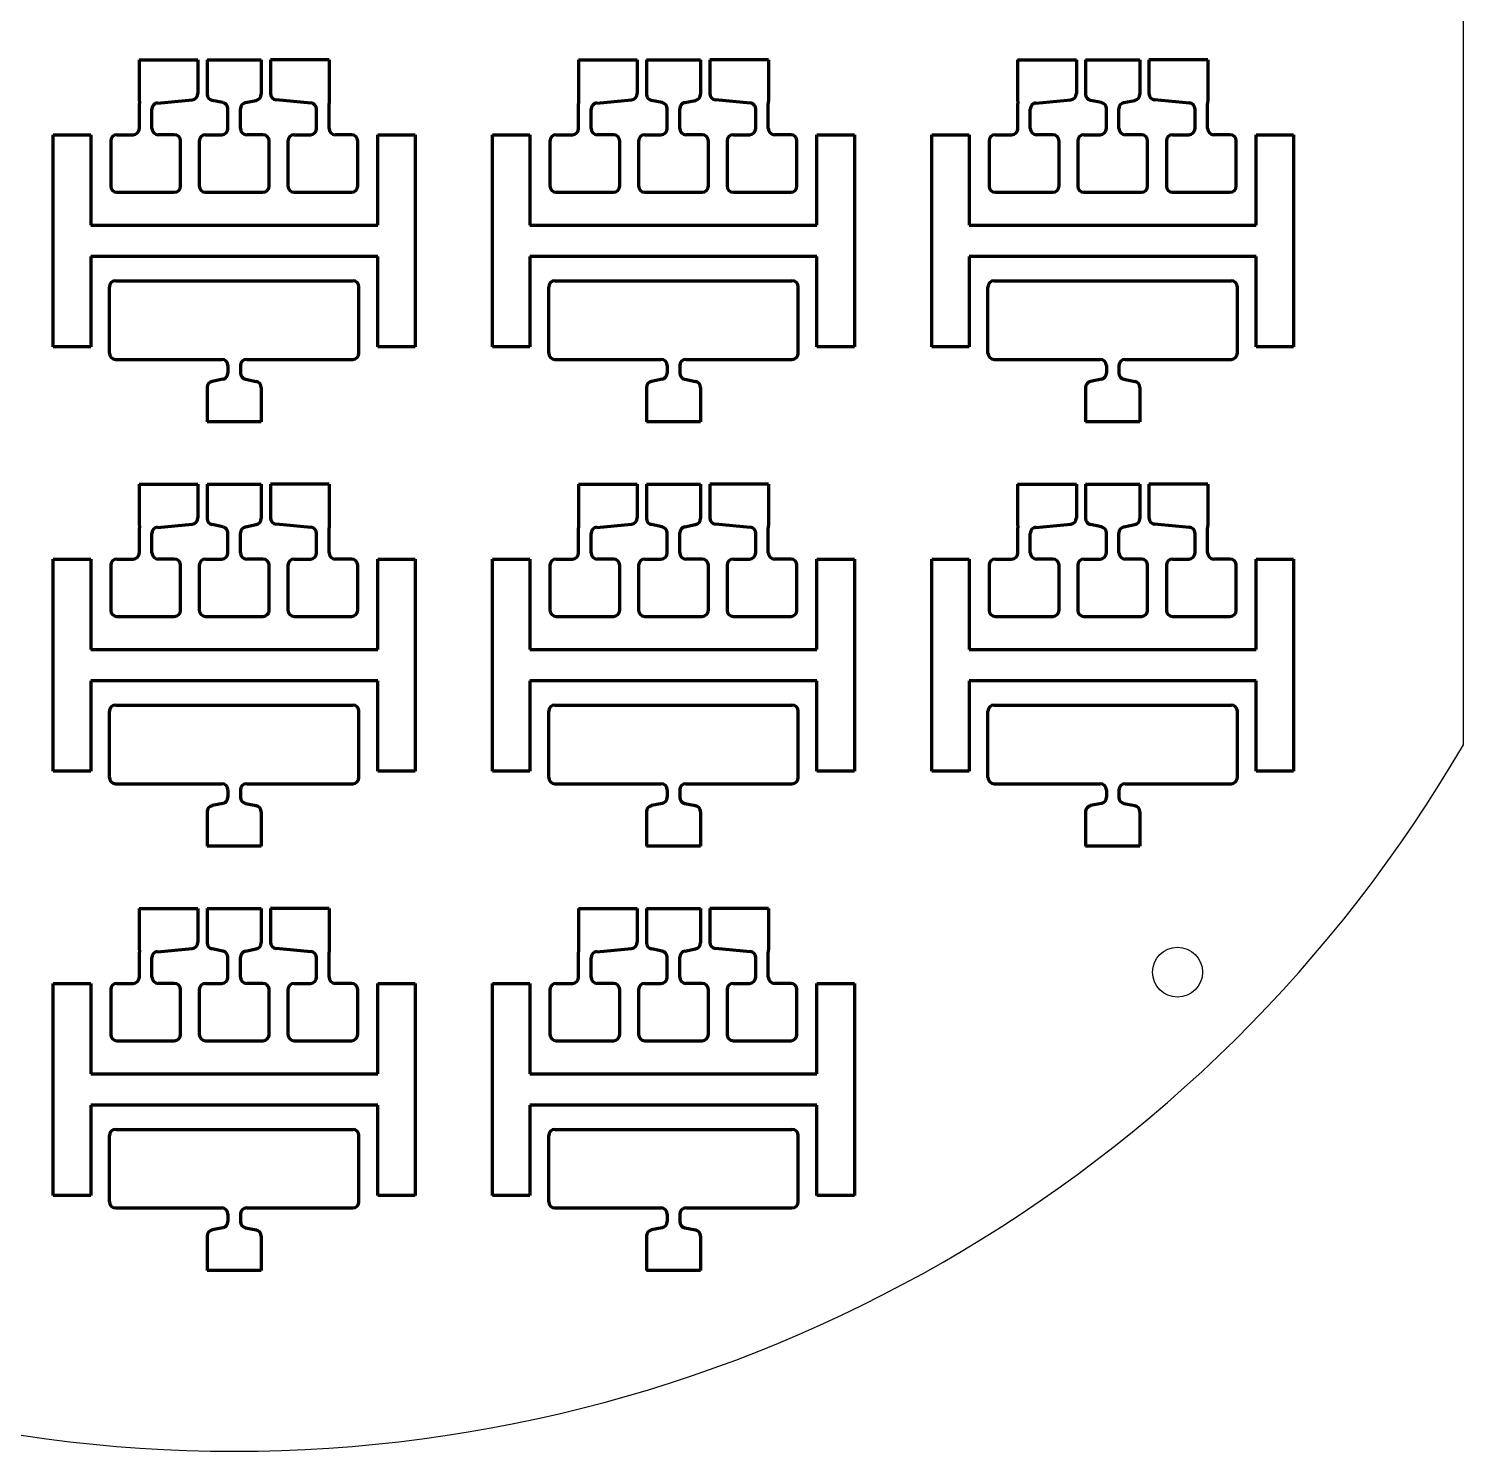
# Model space of a CAD drawing. Header units: millimetres. Extents: x 2372 to 2569, y 1689 to 1917.
# Drawn here: x 2454.5 to 2569.4, y 1689.3 to 1803.3 of the extents above; entities that cross this region are included whole.
import ezdxf

# ---------------------------------------------------------------- set-up
doc = ezdxf.new("R2010")
doc.units = ezdxf.units.MM
doc.layers.add('mask_hole', color=100, linetype='Continuous')
doc.layers.add('mask_outline', color=10, linetype='Continuous')
doc.layers.add('mask_stencil', color=30, linetype='Continuous', lineweight=70)

msp = doc.modelspace()

# ---------------------------------------------------------------- linework, layer by layer
at = {"layer": 'mask_hole'}
msp.add_circle((2546.54, 1727.68), 2, dxfattribs=at)
at = {"layer": 'mask_outline'}
msp.add_line((2569.44, 1860.67), (2569.44, 1745.9), dxfattribs=at)
msp.add_arc((2470.94, 1803.28), 114, 210.2314, 329.7768, dxfattribs=at)
at = {"layer": 'mask_stencil'}
for p, q in [((2463.32, 1800.78), (2468.03, 1800.78)), ((2463.32, 1800.78), (2463.32, 1797.63)), ((2468.03, 1800.78), (2468.03, 1798.08)), ((2468.77, 1800.78), (2473.11, 1800.78)), ((2468.77, 1800.78), (2468.77, 1798.03)), ((2473.11, 1800.78), (2473.11, 1798.03)), ((2478.56, 1800.78), (2473.85, 1800.78)), ((2473.85, 1800.78), (2473.85, 1798.08)), ((2478.56, 1800.78), (2478.56, 1797.63)), ((2498.52, 1800.78), (2503.23, 1800.78)), ((2498.52, 1800.78), (2498.52, 1797.63)), ((2503.23, 1800.78), (2503.23, 1798.08)), ((2503.97, 1800.78), (2508.31, 1800.78)), ((2503.97, 1800.78), (2503.97, 1798.03)), ((2508.31, 1800.78), (2508.31, 1798.03)), ((2513.76, 1800.78), (2509.05, 1800.78)), ((2509.05, 1800.78), (2509.05, 1798.08)), ((2513.76, 1800.78), (2513.76, 1797.63)), ((2533.72, 1800.78), (2538.43, 1800.78)), ((2533.72, 1800.78), (2533.72, 1797.63)), ((2538.43, 1800.78), (2538.43, 1798.08)), ((2539.17, 1800.78), (2543.51, 1800.78)), ((2539.17, 1800.78), (2539.17, 1798.03)), ((2543.51, 1800.78), (2543.51, 1798.03)), ((2548.96, 1800.78), (2544.25, 1800.78)), ((2544.25, 1800.78), (2544.25, 1798.08)), ((2548.96, 1800.78), (2548.96, 1797.63)), ((2463.32, 1797.63), (2463.34, 1797.28)), ((2463.34, 1795.28), (2463.34, 1797.28)), ((2464.79, 1797.32), (2467.58, 1797.58)), ((2470.04, 1797.36), (2469.17, 1797.54)), ((2471.84, 1797.36), (2472.71, 1797.54)), ((2477.09, 1797.32), (2474.3, 1797.58)), ((2478.56, 1797.63), (2478.54, 1797.28)), ((2478.54, 1795.28), (2478.54, 1797.28)), ((2498.52, 1797.63), (2498.54, 1797.28)), ((2498.54, 1795.28), (2498.54, 1797.28)), ((2499.99, 1797.32), (2502.78, 1797.58)), ((2505.24, 1797.36), (2504.37, 1797.54)), ((2507.04, 1797.36), (2507.91, 1797.54)), ((2512.29, 1797.32), (2509.5, 1797.58)), ((2513.76, 1797.63), (2513.74, 1797.28)), ((2513.74, 1795.28), (2513.74, 1797.28)), ((2533.72, 1797.63), (2533.74, 1797.28)), ((2533.74, 1795.28), (2533.74, 1797.28)), ((2535.19, 1797.32), (2537.98, 1797.58)), ((2540.44, 1797.36), (2539.57, 1797.54)), ((2542.24, 1797.36), (2543.11, 1797.54)), ((2547.49, 1797.32), (2544.7, 1797.58)), ((2548.96, 1797.63), (2548.94, 1797.28)), ((2548.94, 1795.28), (2548.94, 1797.28)), ((2464.34, 1795.28), (2464.34, 1796.83)), ((2470.44, 1795.28), (2470.44, 1796.87)), ((2471.44, 1795.28), (2471.44, 1796.87)), ((2477.54, 1795.28), (2477.54, 1796.83)), ((2499.54, 1795.28), (2499.54, 1796.83)), ((2505.64, 1795.28), (2505.64, 1796.87)), ((2506.64, 1795.28), (2506.64, 1796.87)), ((2512.74, 1795.28), (2512.74, 1796.83)), ((2534.74, 1795.28), (2534.74, 1796.83)), ((2540.84, 1795.28), (2540.84, 1796.87)), ((2541.84, 1795.28), (2541.84, 1796.87)), ((2547.94, 1795.28), (2547.94, 1796.83)), ((2456.44, 1794.78), (2459.44, 1794.78)), ((2456.44, 1777.78), (2456.44, 1794.78)), ((2459.44, 1794.78), (2459.44, 1787.53)), ((2461.54, 1794.78), (2462.84, 1794.78)), ((2466.14, 1794.78), (2464.84, 1794.78)), ((2468.64, 1794.78), (2469.94, 1794.78)), ((2473.24, 1794.78), (2471.94, 1794.78)), ((2475.74, 1794.78), (2477.04, 1794.78)), ((2480.34, 1794.78), (2479.04, 1794.78)), ((2482.44, 1787.53), (2482.44, 1794.78)), ((2482.44, 1794.78), (2485.44, 1794.78)), ((2485.44, 1794.78), (2485.44, 1777.78)), ((2491.64, 1794.78), (2494.64, 1794.78)), ((2491.64, 1777.78), (2491.64, 1794.78)), ((2494.64, 1794.78), (2494.64, 1787.53)), ((2496.74, 1794.78), (2498.04, 1794.78)), ((2501.34, 1794.78), (2500.04, 1794.78)), ((2503.84, 1794.78), (2505.14, 1794.78)), ((2508.44, 1794.78), (2507.14, 1794.78)), ((2510.94, 1794.78), (2512.24, 1794.78)), ((2515.54, 1794.78), (2514.24, 1794.78)), ((2517.64, 1787.53), (2517.64, 1794.78)), ((2517.64, 1794.78), (2520.64, 1794.78)), ((2520.64, 1794.78), (2520.64, 1777.78)), ((2526.84, 1794.78), (2529.84, 1794.78)), ((2526.84, 1777.78), (2526.84, 1794.78)), ((2529.84, 1794.78), (2529.84, 1787.53)), ((2531.94, 1794.78), (2533.24, 1794.78)), ((2536.54, 1794.78), (2535.24, 1794.78)), ((2539.04, 1794.78), (2540.34, 1794.78)), ((2543.64, 1794.78), (2542.34, 1794.78)), ((2546.14, 1794.78), (2547.44, 1794.78)), ((2550.74, 1794.78), (2549.44, 1794.78)), ((2552.84, 1787.53), (2552.84, 1794.78)), ((2552.84, 1794.78), (2555.84, 1794.78)), ((2555.84, 1794.78), (2555.84, 1777.78)), ((2461.04, 1794.28), (2461.04, 1790.68)), ((2466.64, 1790.68), (2466.64, 1794.28)), ((2468.14, 1794.28), (2468.14, 1790.68)), ((2473.74, 1790.68), (2473.74, 1794.28)), ((2475.24, 1794.28), (2475.24, 1790.68)), ((2480.84, 1790.68), (2480.84, 1794.28)), ((2496.24, 1794.28), (2496.24, 1790.68)), ((2501.84, 1790.68), (2501.84, 1794.28)), ((2503.34, 1794.28), (2503.34, 1790.68)), ((2508.94, 1790.68), (2508.94, 1794.28)), ((2510.44, 1794.28), (2510.44, 1790.68)), ((2516.04, 1790.68), (2516.04, 1794.28)), ((2531.44, 1794.28), (2531.44, 1790.68)), ((2537.04, 1790.68), (2537.04, 1794.28)), ((2538.54, 1794.28), (2538.54, 1790.68)), ((2544.14, 1790.68), (2544.14, 1794.28)), ((2545.64, 1794.28), (2545.64, 1790.68)), ((2551.24, 1790.68), (2551.24, 1794.28)), ((2461.54, 1790.18), (2466.14, 1790.18)), ((2468.64, 1790.18), (2473.24, 1790.18)), ((2475.74, 1790.18), (2480.34, 1790.18)), ((2496.74, 1790.18), (2501.34, 1790.18)), ((2503.84, 1790.18), (2508.44, 1790.18)), ((2510.94, 1790.18), (2515.54, 1790.18)), ((2531.94, 1790.18), (2536.54, 1790.18)), ((2539.04, 1790.18), (2543.64, 1790.18)), ((2546.14, 1790.18), (2550.74, 1790.18)), ((2459.44, 1787.53), (2482.44, 1787.53)), ((2494.64, 1787.53), (2517.64, 1787.53)), ((2529.84, 1787.53), (2552.84, 1787.53)), ((2482.44, 1785.03), (2459.44, 1785.03)), ((2459.44, 1785.03), (2459.44, 1777.78)), ((2482.44, 1777.78), (2482.44, 1785.03)), ((2517.64, 1785.03), (2494.64, 1785.03)), ((2494.64, 1785.03), (2494.64, 1777.78)), ((2517.64, 1777.78), (2517.64, 1785.03)), ((2552.84, 1785.03), (2529.84, 1785.03)), ((2529.84, 1785.03), (2529.84, 1777.78)), ((2552.84, 1777.78), (2552.84, 1785.03)), ((2460.94, 1777.28), (2460.94, 1782.58)), ((2461.44, 1783.08), (2480.44, 1783.08)), ((2480.94, 1777.28), (2480.94, 1782.58)), ((2496.14, 1777.28), (2496.14, 1782.58)), ((2496.64, 1783.08), (2515.64, 1783.08)), ((2516.14, 1777.28), (2516.14, 1782.58)), ((2531.34, 1777.28), (2531.34, 1782.58)), ((2531.84, 1783.08), (2550.84, 1783.08)), ((2551.34, 1777.28), (2551.34, 1782.58)), ((2459.44, 1777.78), (2456.44, 1777.78)), ((2485.44, 1777.78), (2482.44, 1777.78)), ((2494.64, 1777.78), (2491.64, 1777.78)), ((2520.64, 1777.78), (2517.64, 1777.78)), ((2529.84, 1777.78), (2526.84, 1777.78)), ((2555.84, 1777.78), (2552.84, 1777.78)), ((2461.44, 1776.78), (2469.94, 1776.78)), ((2471.94, 1776.78), (2480.44, 1776.78)), ((2496.64, 1776.78), (2505.14, 1776.78)), ((2507.14, 1776.78), (2515.64, 1776.78)), ((2531.84, 1776.78), (2540.34, 1776.78)), ((2542.34, 1776.78), (2550.84, 1776.78)), ((2470.04, 1775.2), (2469.17, 1775.02)), ((2470.44, 1776.28), (2470.44, 1775.69)), ((2471.44, 1776.28), (2471.44, 1775.69)), ((2471.84, 1775.2), (2472.71, 1775.02)), ((2505.24, 1775.2), (2504.37, 1775.02)), ((2505.64, 1776.28), (2505.64, 1775.69)), ((2506.64, 1776.28), (2506.64, 1775.69)), ((2507.04, 1775.2), (2507.91, 1775.02)), ((2540.44, 1775.2), (2539.57, 1775.02)), ((2540.84, 1776.28), (2540.84, 1775.69)), ((2541.84, 1776.28), (2541.84, 1775.69)), ((2542.24, 1775.2), (2543.11, 1775.02)), ((2468.77, 1774.53), (2468.77, 1771.78)), ((2473.11, 1774.53), (2473.11, 1771.78)), ((2503.97, 1774.53), (2503.97, 1771.78)), ((2508.31, 1774.53), (2508.31, 1771.78)), ((2539.17, 1774.53), (2539.17, 1771.78)), ((2543.51, 1774.53), (2543.51, 1771.78)), ((2473.11, 1771.78), (2468.77, 1771.78)), ((2508.31, 1771.78), (2503.97, 1771.78)), ((2543.51, 1771.78), (2539.17, 1771.78)), ((2463.32, 1766.78), (2468.03, 1766.78)), ((2463.32, 1766.78), (2463.32, 1763.63)), ((2468.03, 1766.78), (2468.03, 1764.08)), ((2468.77, 1766.78), (2473.11, 1766.78)), ((2468.77, 1766.78), (2468.77, 1764.03)), ((2473.11, 1766.78), (2473.11, 1764.03)), ((2478.56, 1766.78), (2473.85, 1766.78)), ((2473.85, 1766.78), (2473.85, 1764.08)), ((2478.56, 1766.78), (2478.56, 1763.63)), ((2498.52, 1766.78), (2503.23, 1766.78)), ((2498.52, 1766.78), (2498.52, 1763.63)), ((2503.23, 1766.78), (2503.23, 1764.08)), ((2503.97, 1766.78), (2508.31, 1766.78)), ((2503.97, 1766.78), (2503.97, 1764.03)), ((2508.31, 1766.78), (2508.31, 1764.03)), ((2513.76, 1766.78), (2509.05, 1766.78)), ((2509.05, 1766.78), (2509.05, 1764.08)), ((2513.76, 1766.78), (2513.76, 1763.63)), ((2533.72, 1766.78), (2538.43, 1766.78)), ((2533.72, 1766.78), (2533.72, 1763.63)), ((2538.43, 1766.78), (2538.43, 1764.08)), ((2539.17, 1766.78), (2543.51, 1766.78)), ((2539.17, 1766.78), (2539.17, 1764.03)), ((2543.51, 1766.78), (2543.51, 1764.03)), ((2548.96, 1766.78), (2544.25, 1766.78)), ((2544.25, 1766.78), (2544.25, 1764.08)), ((2548.96, 1766.78), (2548.96, 1763.63)), ((2463.32, 1763.63), (2463.34, 1763.28)), ((2463.34, 1761.28), (2463.34, 1763.28)), ((2464.34, 1761.28), (2464.34, 1762.83)), ((2464.79, 1763.32), (2467.58, 1763.58)), ((2470.04, 1763.36), (2469.17, 1763.54)), ((2470.44, 1761.28), (2470.44, 1762.87)), ((2471.44, 1761.28), (2471.44, 1762.87)), ((2471.84, 1763.36), (2472.71, 1763.54)), ((2477.09, 1763.32), (2474.3, 1763.58)), ((2477.54, 1761.28), (2477.54, 1762.83)), ((2478.56, 1763.63), (2478.54, 1763.28)), ((2478.54, 1761.28), (2478.54, 1763.28)), ((2498.52, 1763.63), (2498.54, 1763.28)), ((2498.54, 1761.28), (2498.54, 1763.28)), ((2499.54, 1761.28), (2499.54, 1762.83)), ((2499.99, 1763.32), (2502.78, 1763.58)), ((2505.24, 1763.36), (2504.37, 1763.54)), ((2505.64, 1761.28), (2505.64, 1762.87)), ((2506.64, 1761.28), (2506.64, 1762.87)), ((2507.04, 1763.36), (2507.91, 1763.54)), ((2512.29, 1763.32), (2509.5, 1763.58)), ((2512.74, 1761.28), (2512.74, 1762.83)), ((2513.76, 1763.63), (2513.74, 1763.28)), ((2513.74, 1761.28), (2513.74, 1763.28)), ((2533.72, 1763.63), (2533.74, 1763.28)), ((2533.74, 1761.28), (2533.74, 1763.28)), ((2534.74, 1761.28), (2534.74, 1762.83)), ((2535.19, 1763.32), (2537.98, 1763.58)), ((2540.44, 1763.36), (2539.57, 1763.54)), ((2540.84, 1761.28), (2540.84, 1762.87)), ((2541.84, 1761.28), (2541.84, 1762.87)), ((2542.24, 1763.36), (2543.11, 1763.54)), ((2547.49, 1763.32), (2544.7, 1763.58)), ((2547.94, 1761.28), (2547.94, 1762.83)), ((2548.96, 1763.63), (2548.94, 1763.28)), ((2548.94, 1761.28), (2548.94, 1763.28)), ((2456.44, 1760.78), (2459.44, 1760.78)), ((2456.44, 1743.78), (2456.44, 1760.78)), ((2459.44, 1760.78), (2459.44, 1753.53)), ((2461.04, 1760.28), (2461.04, 1756.68)), ((2461.54, 1760.78), (2462.84, 1760.78)), ((2466.14, 1760.78), (2464.84, 1760.78)), ((2466.64, 1756.68), (2466.64, 1760.28)), ((2468.14, 1760.28), (2468.14, 1756.68)), ((2468.64, 1760.78), (2469.94, 1760.78)), ((2473.24, 1760.78), (2471.94, 1760.78)), ((2473.74, 1756.68), (2473.74, 1760.28)), ((2475.24, 1760.28), (2475.24, 1756.68)), ((2475.74, 1760.78), (2477.04, 1760.78)), ((2480.34, 1760.78), (2479.04, 1760.78)), ((2480.84, 1756.68), (2480.84, 1760.28)), ((2482.44, 1753.53), (2482.44, 1760.78)), ((2482.44, 1760.78), (2485.44, 1760.78)), ((2485.44, 1760.78), (2485.44, 1743.78)), ((2491.64, 1760.78), (2494.64, 1760.78)), ((2491.64, 1743.78), (2491.64, 1760.78)), ((2494.64, 1760.78), (2494.64, 1753.53)), ((2496.24, 1760.28), (2496.24, 1756.68)), ((2496.74, 1760.78), (2498.04, 1760.78)), ((2501.34, 1760.78), (2500.04, 1760.78)), ((2501.84, 1756.68), (2501.84, 1760.28)), ((2503.34, 1760.28), (2503.34, 1756.68)), ((2503.84, 1760.78), (2505.14, 1760.78)), ((2508.44, 1760.78), (2507.14, 1760.78)), ((2508.94, 1756.68), (2508.94, 1760.28)), ((2510.44, 1760.28), (2510.44, 1756.68)), ((2510.94, 1760.78), (2512.24, 1760.78)), ((2515.54, 1760.78), (2514.24, 1760.78)), ((2516.04, 1756.68), (2516.04, 1760.28)), ((2517.64, 1753.53), (2517.64, 1760.78)), ((2517.64, 1760.78), (2520.64, 1760.78)), ((2520.64, 1760.78), (2520.64, 1743.78)), ((2526.84, 1760.78), (2529.84, 1760.78)), ((2526.84, 1743.78), (2526.84, 1760.78)), ((2529.84, 1760.78), (2529.84, 1753.53)), ((2531.44, 1760.28), (2531.44, 1756.68)), ((2531.94, 1760.78), (2533.24, 1760.78)), ((2536.54, 1760.78), (2535.24, 1760.78)), ((2537.04, 1756.68), (2537.04, 1760.28)), ((2538.54, 1760.28), (2538.54, 1756.68)), ((2539.04, 1760.78), (2540.34, 1760.78)), ((2543.64, 1760.78), (2542.34, 1760.78)), ((2544.14, 1756.68), (2544.14, 1760.28)), ((2545.64, 1760.28), (2545.64, 1756.68)), ((2546.14, 1760.78), (2547.44, 1760.78)), ((2550.74, 1760.78), (2549.44, 1760.78)), ((2551.24, 1756.68), (2551.24, 1760.28)), ((2552.84, 1753.53), (2552.84, 1760.78)), ((2552.84, 1760.78), (2555.84, 1760.78)), ((2555.84, 1760.78), (2555.84, 1743.78)), ((2461.54, 1756.18), (2466.14, 1756.18)), ((2468.64, 1756.18), (2473.24, 1756.18)), ((2475.74, 1756.18), (2480.34, 1756.18)), ((2496.74, 1756.18), (2501.34, 1756.18)), ((2503.84, 1756.18), (2508.44, 1756.18)), ((2510.94, 1756.18), (2515.54, 1756.18)), ((2531.94, 1756.18), (2536.54, 1756.18)), ((2539.04, 1756.18), (2543.64, 1756.18)), ((2546.14, 1756.18), (2550.74, 1756.18)), ((2459.44, 1753.53), (2482.44, 1753.53)), ((2494.64, 1753.53), (2517.64, 1753.53)), ((2529.84, 1753.53), (2552.84, 1753.53)), ((2482.44, 1751.03), (2459.44, 1751.03)), ((2459.44, 1751.03), (2459.44, 1743.78)), ((2482.44, 1743.78), (2482.44, 1751.03)), ((2517.64, 1751.03), (2494.64, 1751.03)), ((2494.64, 1751.03), (2494.64, 1743.78)), ((2517.64, 1743.78), (2517.64, 1751.03)), ((2552.84, 1751.03), (2529.84, 1751.03)), ((2529.84, 1751.03), (2529.84, 1743.78)), ((2552.84, 1743.78), (2552.84, 1751.03)), ((2461.44, 1749.08), (2480.44, 1749.08)), ((2496.64, 1749.08), (2515.64, 1749.08)), ((2531.84, 1749.08), (2550.84, 1749.08)), ((2460.94, 1743.28), (2460.94, 1748.58)), ((2480.94, 1743.28), (2480.94, 1748.58)), ((2496.14, 1743.28), (2496.14, 1748.58)), ((2516.14, 1743.28), (2516.14, 1748.58)), ((2531.34, 1743.28), (2531.34, 1748.58)), ((2551.34, 1743.28), (2551.34, 1748.58)), ((2459.44, 1743.78), (2456.44, 1743.78)), ((2485.44, 1743.78), (2482.44, 1743.78)), ((2494.64, 1743.78), (2491.64, 1743.78)), ((2520.64, 1743.78), (2517.64, 1743.78)), ((2529.84, 1743.78), (2526.84, 1743.78)), ((2555.84, 1743.78), (2552.84, 1743.78)), ((2461.44, 1742.78), (2469.94, 1742.78)), ((2470.44, 1742.28), (2470.44, 1741.69)), ((2471.44, 1742.28), (2471.44, 1741.69)), ((2471.94, 1742.78), (2480.44, 1742.78)), ((2496.64, 1742.78), (2505.14, 1742.78)), ((2505.64, 1742.28), (2505.64, 1741.69)), ((2506.64, 1742.28), (2506.64, 1741.69)), ((2507.14, 1742.78), (2515.64, 1742.78)), ((2531.84, 1742.78), (2540.34, 1742.78)), ((2540.84, 1742.28), (2540.84, 1741.69)), ((2541.84, 1742.28), (2541.84, 1741.69)), ((2542.34, 1742.78), (2550.84, 1742.78)), ((2470.04, 1741.2), (2469.17, 1741.02)), ((2471.84, 1741.2), (2472.71, 1741.02)), ((2505.24, 1741.2), (2504.37, 1741.02)), ((2507.04, 1741.2), (2507.91, 1741.02)), ((2540.44, 1741.2), (2539.57, 1741.02)), ((2542.24, 1741.2), (2543.11, 1741.02)), ((2468.77, 1740.53), (2468.77, 1737.78)), ((2473.11, 1740.53), (2473.11, 1737.78)), ((2503.97, 1740.53), (2503.97, 1737.78)), ((2508.31, 1740.53), (2508.31, 1737.78)), ((2539.17, 1740.53), (2539.17, 1737.78)), ((2543.51, 1740.53), (2543.51, 1737.78)), ((2473.11, 1737.78), (2468.77, 1737.78)), ((2508.31, 1737.78), (2503.97, 1737.78)), ((2543.51, 1737.78), (2539.17, 1737.78)), ((2463.32, 1732.78), (2468.03, 1732.78)), ((2463.32, 1732.78), (2463.32, 1729.63)), ((2468.03, 1732.78), (2468.03, 1730.08)), ((2468.77, 1732.78), (2473.11, 1732.78)), ((2468.77, 1732.78), (2468.77, 1730.03)), ((2473.11, 1732.78), (2473.11, 1730.03)), ((2478.56, 1732.78), (2473.85, 1732.78)), ((2473.85, 1732.78), (2473.85, 1730.08)), ((2478.56, 1732.78), (2478.56, 1729.63)), ((2498.52, 1732.78), (2503.23, 1732.78)), ((2498.52, 1732.78), (2498.52, 1729.63)), ((2503.23, 1732.78), (2503.23, 1730.08)), ((2503.97, 1732.78), (2508.31, 1732.78)), ((2503.97, 1732.78), (2503.97, 1730.03)), ((2508.31, 1732.78), (2508.31, 1730.03)), ((2513.76, 1732.78), (2509.05, 1732.78)), ((2509.05, 1732.78), (2509.05, 1730.08)), ((2513.76, 1732.78), (2513.76, 1729.63)), ((2463.32, 1729.63), (2463.34, 1729.28)), ((2463.34, 1727.28), (2463.34, 1729.28)), ((2464.79, 1729.32), (2467.58, 1729.58)), ((2470.04, 1729.36), (2469.17, 1729.54)), ((2471.84, 1729.36), (2472.71, 1729.54)), ((2477.09, 1729.32), (2474.3, 1729.58)), ((2478.56, 1729.63), (2478.54, 1729.28)), ((2478.54, 1727.28), (2478.54, 1729.28)), ((2498.52, 1729.63), (2498.54, 1729.28)), ((2498.54, 1727.28), (2498.54, 1729.28)), ((2499.99, 1729.32), (2502.78, 1729.58)), ((2505.24, 1729.36), (2504.37, 1729.54)), ((2507.04, 1729.36), (2507.91, 1729.54)), ((2512.29, 1729.32), (2509.5, 1729.58)), ((2513.76, 1729.63), (2513.74, 1729.28)), ((2513.74, 1727.28), (2513.74, 1729.28)), ((2464.34, 1727.28), (2464.34, 1728.83)), ((2470.44, 1727.28), (2470.44, 1728.87)), ((2471.44, 1727.28), (2471.44, 1728.87)), ((2477.54, 1727.28), (2477.54, 1728.83)), ((2499.54, 1727.28), (2499.54, 1728.83)), ((2505.64, 1727.28), (2505.64, 1728.87)), ((2506.64, 1727.28), (2506.64, 1728.87)), ((2512.74, 1727.28), (2512.74, 1728.83)), ((2456.44, 1726.78), (2459.44, 1726.78)), ((2456.44, 1709.78), (2456.44, 1726.78)), ((2459.44, 1726.78), (2459.44, 1719.53)), ((2461.04, 1726.28), (2461.04, 1722.68)), ((2461.54, 1726.78), (2462.84, 1726.78)), ((2466.14, 1726.78), (2464.84, 1726.78)), ((2466.64, 1722.68), (2466.64, 1726.28)), ((2468.14, 1726.28), (2468.14, 1722.68)), ((2468.64, 1726.78), (2469.94, 1726.78)), ((2473.24, 1726.78), (2471.94, 1726.78)), ((2473.74, 1722.68), (2473.74, 1726.28)), ((2475.24, 1726.28), (2475.24, 1722.68)), ((2475.74, 1726.78), (2477.04, 1726.78)), ((2480.34, 1726.78), (2479.04, 1726.78)), ((2480.84, 1722.68), (2480.84, 1726.28)), ((2482.44, 1719.53), (2482.44, 1726.78)), ((2482.44, 1726.78), (2485.44, 1726.78)), ((2485.44, 1726.78), (2485.44, 1709.78)), ((2491.64, 1726.78), (2494.64, 1726.78)), ((2491.64, 1709.78), (2491.64, 1726.78)), ((2494.64, 1726.78), (2494.64, 1719.53)), ((2496.24, 1726.28), (2496.24, 1722.68)), ((2496.74, 1726.78), (2498.04, 1726.78)), ((2501.34, 1726.78), (2500.04, 1726.78)), ((2501.84, 1722.68), (2501.84, 1726.28)), ((2503.34, 1726.28), (2503.34, 1722.68)), ((2503.84, 1726.78), (2505.14, 1726.78)), ((2508.44, 1726.78), (2507.14, 1726.78)), ((2508.94, 1722.68), (2508.94, 1726.28)), ((2510.44, 1726.28), (2510.44, 1722.68)), ((2510.94, 1726.78), (2512.24, 1726.78)), ((2515.54, 1726.78), (2514.24, 1726.78)), ((2516.04, 1722.68), (2516.04, 1726.28)), ((2517.64, 1719.53), (2517.64, 1726.78)), ((2517.64, 1726.78), (2520.64, 1726.78)), ((2520.64, 1726.78), (2520.64, 1709.78)), ((2461.54, 1722.18), (2466.14, 1722.18)), ((2468.64, 1722.18), (2473.24, 1722.18)), ((2475.74, 1722.18), (2480.34, 1722.18)), ((2496.74, 1722.18), (2501.34, 1722.18)), ((2503.84, 1722.18), (2508.44, 1722.18)), ((2510.94, 1722.18), (2515.54, 1722.18)), ((2459.44, 1719.53), (2482.44, 1719.53)), ((2494.64, 1719.53), (2517.64, 1719.53)), ((2482.44, 1717.03), (2459.44, 1717.03)), ((2459.44, 1717.03), (2459.44, 1709.78)), ((2482.44, 1709.78), (2482.44, 1717.03)), ((2517.64, 1717.03), (2494.64, 1717.03)), ((2494.64, 1717.03), (2494.64, 1709.78)), ((2517.64, 1709.78), (2517.64, 1717.03)), ((2460.94, 1709.28), (2460.94, 1714.58)), ((2461.44, 1715.08), (2480.44, 1715.08)), ((2480.94, 1709.28), (2480.94, 1714.58)), ((2496.14, 1709.28), (2496.14, 1714.58)), ((2496.64, 1715.08), (2515.64, 1715.08)), ((2516.14, 1709.28), (2516.14, 1714.58)), ((2459.44, 1709.78), (2456.44, 1709.78)), ((2485.44, 1709.78), (2482.44, 1709.78)), ((2494.64, 1709.78), (2491.64, 1709.78)), ((2520.64, 1709.78), (2517.64, 1709.78)), ((2461.44, 1708.78), (2469.94, 1708.78)), ((2471.94, 1708.78), (2480.44, 1708.78)), ((2496.64, 1708.78), (2505.14, 1708.78)), ((2507.14, 1708.78), (2515.64, 1708.78)), ((2470.44, 1708.28), (2470.44, 1707.69)), ((2471.44, 1708.28), (2471.44, 1707.69)), ((2505.64, 1708.28), (2505.64, 1707.69)), ((2506.64, 1708.28), (2506.64, 1707.69)), ((2468.77, 1706.53), (2468.77, 1703.78)), ((2470.04, 1707.2), (2469.17, 1707.02)), ((2471.84, 1707.2), (2472.71, 1707.02)), ((2473.11, 1706.53), (2473.11, 1703.78)), ((2503.97, 1706.53), (2503.97, 1703.78)), ((2505.24, 1707.2), (2504.37, 1707.02)), ((2507.04, 1707.2), (2507.91, 1707.02)), ((2508.31, 1706.53), (2508.31, 1703.78)), ((2473.11, 1703.78), (2468.77, 1703.78)), ((2508.31, 1703.78), (2503.97, 1703.78))]:
    msp.add_line(p, q, dxfattribs=at)
for centre, start, end in [((2464.84, 1796.83), 95.3386, 179.9989), ((2467.53, 1798.08), 275.3386, 360), ((2469.27, 1798.03), 180, 258.3428), ((2469.94, 1796.87), 0, 78.3428), ((2471.94, 1796.87), 101.6572, 179.9988), ((2472.61, 1798.03), 281.6572, 0), ((2474.35, 1798.08), 180, 264.6614), ((2477.04, 1796.83), 0.0011, 84.6614), ((2500.04, 1796.83), 95.3386, 179.9989), ((2502.73, 1798.08), 275.3386, 360), ((2504.47, 1798.03), 180, 258.3428), ((2505.14, 1796.87), 0, 78.3428), ((2507.14, 1796.87), 101.6572, 179.9988), ((2507.81, 1798.03), 281.6572, 0), ((2509.55, 1798.08), 180, 264.6614), ((2512.24, 1796.83), 0.0011, 84.6614), ((2535.24, 1796.83), 95.3386, 179.9989), ((2537.93, 1798.08), 275.3386, 360), ((2539.67, 1798.03), 180, 258.3428), ((2540.34, 1796.87), 0, 78.3428), ((2542.34, 1796.87), 101.6572, 179.9988), ((2543.01, 1798.03), 281.6572, 0), ((2544.75, 1798.08), 180, 264.6614), ((2547.44, 1796.83), 0.0011, 84.6614), ((2461.54, 1794.28), 90, 180), ((2462.84, 1795.28), 270, 0), ((2464.84, 1795.28), 180, 270), ((2466.14, 1794.28), 0, 90), ((2468.64, 1794.28), 90, 180), ((2469.94, 1795.28), 270, 0), ((2471.94, 1795.28), 180, 270), ((2473.24, 1794.28), 0, 90), ((2475.74, 1794.28), 90, 180), ((2477.04, 1795.28), 270, 0), ((2479.04, 1795.28), 180, 270), ((2480.34, 1794.28), 0, 90), ((2496.74, 1794.28), 90, 180), ((2498.04, 1795.28), 270, 0), ((2500.04, 1795.28), 180, 270), ((2501.34, 1794.28), 0, 90), ((2503.84, 1794.28), 90, 180), ((2505.14, 1795.28), 270, 0), ((2507.14, 1795.28), 180, 270), ((2508.44, 1794.28), 0, 90), ((2510.94, 1794.28), 90, 180), ((2512.24, 1795.28), 270, 0), ((2514.24, 1795.28), 180, 270), ((2515.54, 1794.28), 0, 90), ((2531.94, 1794.28), 90, 180), ((2533.24, 1795.28), 270, 0), ((2535.24, 1795.28), 180, 270), ((2536.54, 1794.28), 0, 90), ((2539.04, 1794.28), 90, 180), ((2540.34, 1795.28), 270, 0), ((2542.34, 1795.28), 180, 270), ((2543.64, 1794.28), 0, 90), ((2546.14, 1794.28), 90, 180), ((2547.44, 1795.28), 270, 0), ((2549.44, 1795.28), 180, 270), ((2550.74, 1794.28), 0, 90), ((2461.54, 1790.68), 180, 270), ((2466.14, 1790.68), 270, 0), ((2468.64, 1790.68), 180, 270), ((2473.24, 1790.68), 270, 0), ((2475.74, 1790.68), 180, 270), ((2480.34, 1790.68), 270, 0), ((2496.74, 1790.68), 180, 270), ((2501.34, 1790.68), 270, 0), ((2503.84, 1790.68), 180, 270), ((2508.44, 1790.68), 270, 0), ((2510.94, 1790.68), 180, 270), ((2515.54, 1790.68), 270, 0), ((2531.94, 1790.68), 180, 270), ((2536.54, 1790.68), 270, 0), ((2539.04, 1790.68), 180, 270), ((2543.64, 1790.68), 270, 0), ((2546.14, 1790.68), 180, 270), ((2550.74, 1790.68), 270, 0), ((2461.44, 1782.58), 90, 180), ((2480.44, 1782.58), 0, 90), ((2496.64, 1782.58), 90, 180), ((2515.64, 1782.58), 0, 90), ((2531.84, 1782.58), 90, 180), ((2550.84, 1782.58), 0, 90), ((2461.44, 1777.28), 180, 270), ((2469.94, 1776.28), 0, 90), ((2471.94, 1776.28), 90, 180), ((2480.44, 1777.28), 270, 0), ((2496.64, 1777.28), 180, 270), ((2505.14, 1776.28), 0, 90), ((2507.14, 1776.28), 90, 180), ((2515.64, 1777.28), 270, 0), ((2531.84, 1777.28), 180, 270), ((2540.34, 1776.28), 0, 90), ((2542.34, 1776.28), 90, 180), ((2550.84, 1777.28), 270, 0), ((2469.94, 1775.69), 281.6572, 0), ((2471.94, 1775.69), 180.0012, 258.3428), ((2505.14, 1775.69), 281.6572, 0), ((2507.14, 1775.69), 180.0012, 258.3428), ((2540.34, 1775.69), 281.6572, 0), ((2542.34, 1775.69), 180.0012, 258.3428), ((2469.27, 1774.53), 101.6572, 180), ((2472.61, 1774.53), 0, 78.3428), ((2504.47, 1774.53), 101.6572, 180), ((2507.81, 1774.53), 0, 78.3428), ((2539.67, 1774.53), 101.6572, 180), ((2543.01, 1774.53), 0, 78.3428), ((2467.53, 1764.08), 275.3386, 360), ((2469.27, 1764.03), 180, 258.3428), ((2472.61, 1764.03), 281.6572, 0), ((2474.35, 1764.08), 180, 264.6614), ((2502.73, 1764.08), 275.3386, 360), ((2504.47, 1764.03), 180, 258.3428), ((2507.81, 1764.03), 281.6572, 0), ((2509.55, 1764.08), 180, 264.6614), ((2537.93, 1764.08), 275.3386, 360), ((2539.67, 1764.03), 180, 258.3428), ((2543.01, 1764.03), 281.6572, 0), ((2544.75, 1764.08), 180, 264.6614), ((2464.84, 1762.83), 95.3386, 179.9989), ((2469.94, 1762.87), 0, 78.3428), ((2471.94, 1762.87), 101.6572, 179.9988), ((2477.04, 1762.83), 0.0011, 84.6614), ((2500.04, 1762.83), 95.3386, 179.9989), ((2505.14, 1762.87), 0, 78.3428), ((2507.14, 1762.87), 101.6572, 179.9988), ((2512.24, 1762.83), 0.0011, 84.6614), ((2535.24, 1762.83), 95.3386, 179.9989), ((2540.34, 1762.87), 0, 78.3428), ((2542.34, 1762.87), 101.6572, 179.9988), ((2547.44, 1762.83), 0.0011, 84.6614), ((2461.54, 1760.28), 90, 180), ((2462.84, 1761.28), 270, 0), ((2464.84, 1761.28), 180, 270), ((2466.14, 1760.28), 0, 90), ((2468.64, 1760.28), 90, 180), ((2469.94, 1761.28), 270, 0), ((2471.94, 1761.28), 180, 270), ((2473.24, 1760.28), 0, 90), ((2475.74, 1760.28), 90, 180), ((2477.04, 1761.28), 270, 0), ((2479.04, 1761.28), 180, 270), ((2480.34, 1760.28), 0, 90), ((2496.74, 1760.28), 90, 180), ((2498.04, 1761.28), 270, 0), ((2500.04, 1761.28), 180, 270), ((2501.34, 1760.28), 0, 90), ((2503.84, 1760.28), 90, 180), ((2505.14, 1761.28), 270, 0), ((2507.14, 1761.28), 180, 270), ((2508.44, 1760.28), 0, 90), ((2510.94, 1760.28), 90, 180), ((2512.24, 1761.28), 270, 0), ((2514.24, 1761.28), 180, 270), ((2515.54, 1760.28), 0, 90), ((2531.94, 1760.28), 90, 180), ((2533.24, 1761.28), 270, 0), ((2535.24, 1761.28), 180, 270), ((2536.54, 1760.28), 0, 90), ((2539.04, 1760.28), 90, 180), ((2540.34, 1761.28), 270, 0), ((2542.34, 1761.28), 180, 270), ((2543.64, 1760.28), 0, 90), ((2546.14, 1760.28), 90, 180), ((2547.44, 1761.28), 270, 0), ((2549.44, 1761.28), 180, 270), ((2550.74, 1760.28), 0, 90), ((2461.54, 1756.68), 180, 270), ((2466.14, 1756.68), 270, 0), ((2468.64, 1756.68), 180, 270), ((2473.24, 1756.68), 270, 0), ((2475.74, 1756.68), 180, 270), ((2480.34, 1756.68), 270, 0), ((2496.74, 1756.68), 180, 270), ((2501.34, 1756.68), 270, 0), ((2503.84, 1756.68), 180, 270), ((2508.44, 1756.68), 270, 0), ((2510.94, 1756.68), 180, 270), ((2515.54, 1756.68), 270, 0), ((2531.94, 1756.68), 180, 270), ((2536.54, 1756.68), 270, 0), ((2539.04, 1756.68), 180, 270), ((2543.64, 1756.68), 270, 0), ((2546.14, 1756.68), 180, 270), ((2550.74, 1756.68), 270, 0), ((2461.44, 1748.58), 90, 180), ((2480.44, 1748.58), 0, 90), ((2496.64, 1748.58), 90, 180), ((2515.64, 1748.58), 0, 90), ((2531.84, 1748.58), 90, 180), ((2550.84, 1748.58), 0, 90), ((2461.44, 1743.28), 180, 270), ((2480.44, 1743.28), 270, 0), ((2496.64, 1743.28), 180, 270), ((2515.64, 1743.28), 270, 0), ((2531.84, 1743.28), 180, 270), ((2550.84, 1743.28), 270, 0), ((2469.94, 1742.28), 0, 90), ((2471.94, 1742.28), 90, 180), ((2505.14, 1742.28), 0, 90), ((2507.14, 1742.28), 90, 180), ((2540.34, 1742.28), 0, 90), ((2542.34, 1742.28), 90, 180), ((2469.27, 1740.53), 101.6572, 180), ((2469.94, 1741.69), 281.6572, 0), ((2471.94, 1741.69), 180.0012, 258.3428), ((2472.61, 1740.53), 0, 78.3428), ((2504.47, 1740.53), 101.6572, 180), ((2505.14, 1741.69), 281.6572, 0), ((2507.14, 1741.69), 180.0012, 258.3428), ((2507.81, 1740.53), 0, 78.3428), ((2539.67, 1740.53), 101.6572, 180), ((2540.34, 1741.69), 281.6572, 0), ((2542.34, 1741.69), 180.0012, 258.3428), ((2543.01, 1740.53), 0, 78.3428), ((2464.84, 1728.83), 95.3386, 179.9989), ((2467.53, 1730.08), 275.3386, 360), ((2469.27, 1730.03), 180, 258.3428), ((2469.94, 1728.87), 0, 78.3428), ((2471.94, 1728.87), 101.6572, 179.9988), ((2472.61, 1730.03), 281.6572, 0), ((2474.35, 1730.08), 180, 264.6614), ((2477.04, 1728.83), 0.0011, 84.6614), ((2500.04, 1728.83), 95.3386, 179.9989), ((2502.73, 1730.08), 275.3386, 360), ((2504.47, 1730.03), 180, 258.3428), ((2505.14, 1728.87), 0, 78.3428), ((2507.14, 1728.87), 101.6572, 179.9988), ((2507.81, 1730.03), 281.6572, 0), ((2509.55, 1730.08), 180, 264.6614), ((2512.24, 1728.83), 0.0011, 84.6614), ((2462.84, 1727.28), 270, 0), ((2464.84, 1727.28), 180, 270), ((2469.94, 1727.28), 270, 0), ((2471.94, 1727.28), 180, 270), ((2477.04, 1727.28), 270, 0), ((2479.04, 1727.28), 180, 270), ((2498.04, 1727.28), 270, 0), ((2500.04, 1727.28), 180, 270), ((2505.14, 1727.28), 270, 0), ((2507.14, 1727.28), 180, 270), ((2512.24, 1727.28), 270, 0), ((2514.24, 1727.28), 180, 270), ((2461.54, 1726.28), 90, 180), ((2466.14, 1726.28), 0, 90), ((2468.64, 1726.28), 90, 180), ((2473.24, 1726.28), 0, 90), ((2475.74, 1726.28), 90, 180), ((2480.34, 1726.28), 0, 90), ((2496.74, 1726.28), 90, 180), ((2501.34, 1726.28), 0, 90), ((2503.84, 1726.28), 90, 180), ((2508.44, 1726.28), 0, 90), ((2510.94, 1726.28), 90, 180), ((2515.54, 1726.28), 0, 90), ((2461.54, 1722.68), 180, 270), ((2466.14, 1722.68), 270, 0), ((2468.64, 1722.68), 180, 270), ((2473.24, 1722.68), 270, 0), ((2475.74, 1722.68), 180, 270), ((2480.34, 1722.68), 270, 0), ((2496.74, 1722.68), 180, 270), ((2501.34, 1722.68), 270, 0), ((2503.84, 1722.68), 180, 270), ((2508.44, 1722.68), 270, 0), ((2510.94, 1722.68), 180, 270), ((2515.54, 1722.68), 270, 0), ((2461.44, 1714.58), 90, 180), ((2480.44, 1714.58), 0, 90), ((2496.64, 1714.58), 90, 180), ((2515.64, 1714.58), 0, 90), ((2461.44, 1709.28), 180, 270), ((2469.94, 1708.28), 0, 90), ((2471.94, 1708.28), 90, 180), ((2480.44, 1709.28), 270, 0), ((2496.64, 1709.28), 180, 270), ((2505.14, 1708.28), 0, 90), ((2507.14, 1708.28), 90, 180), ((2515.64, 1709.28), 270, 0), ((2469.94, 1707.69), 281.6572, 0), ((2471.94, 1707.69), 180.0012, 258.3428), ((2505.14, 1707.69), 281.6572, 0), ((2507.14, 1707.69), 180.0012, 258.3428), ((2469.27, 1706.53), 101.6572, 180), ((2472.61, 1706.53), 0, 78.3428), ((2504.47, 1706.53), 101.6572, 180), ((2507.81, 1706.53), 0, 78.3428)]:
    msp.add_arc(centre, 0.5, start, end, dxfattribs=at)

doc.saveas('drawing.dxf')
